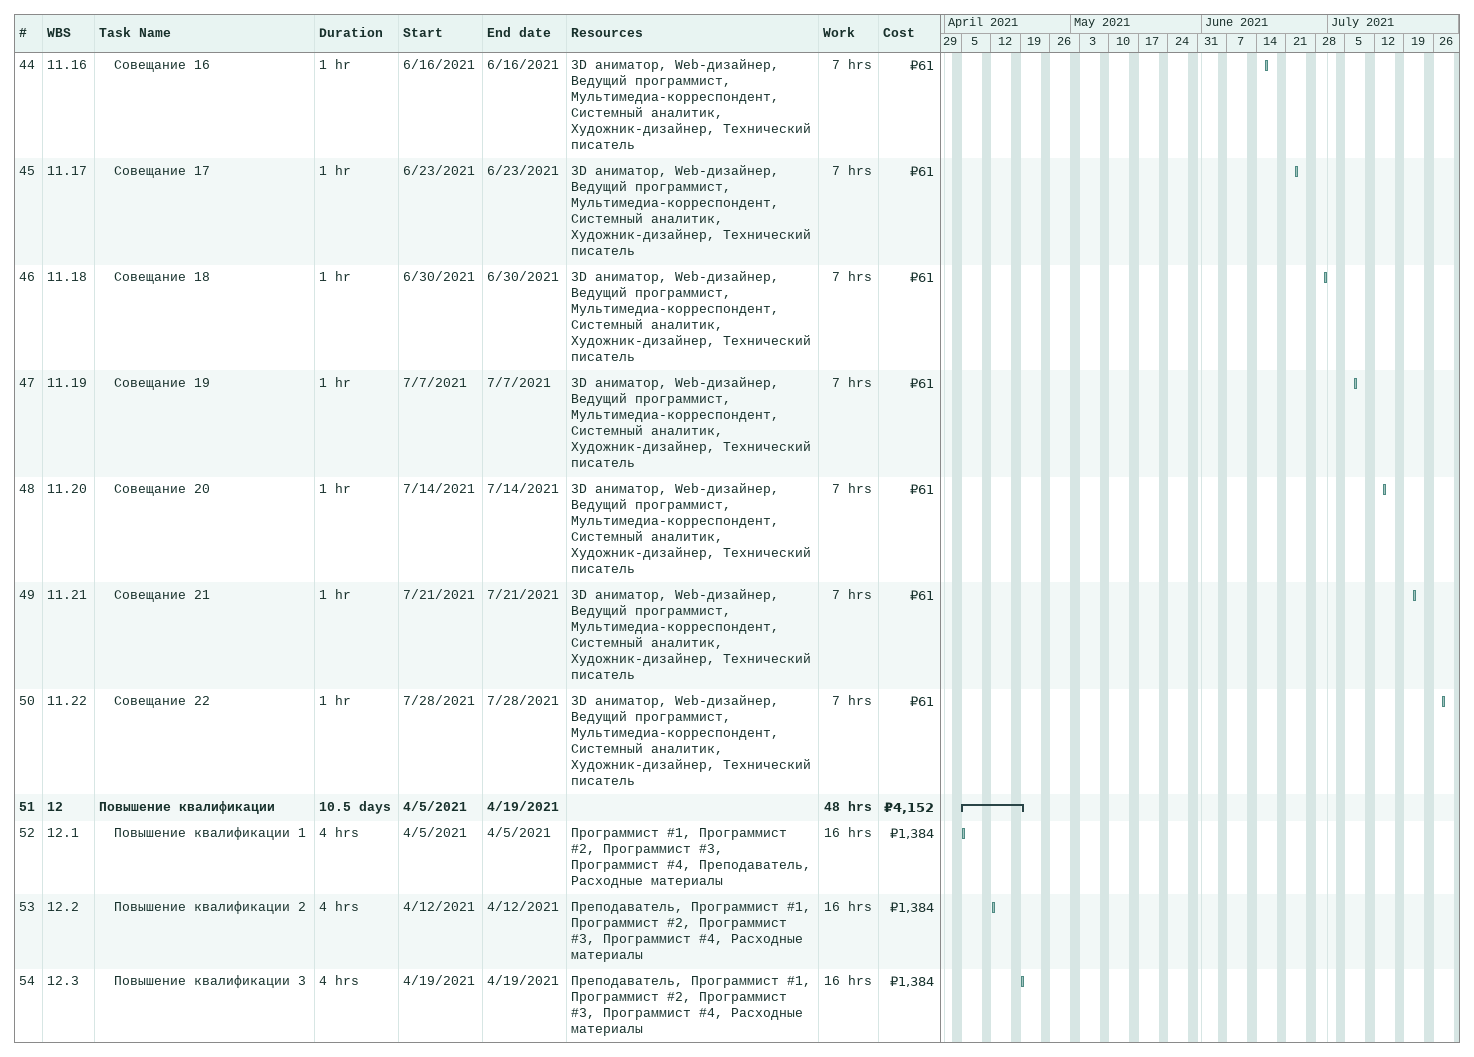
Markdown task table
| ID | WBS | Task | Duration | Start | Finish | Resources | Work (h) | Cost (₽) |
|---|---|---|---|---|---|---|---|---|
| 44 | 11.16 | Совещание 16 | 1h | 2021-06-16 | 2021-06-16 | 3D аниматор, Web-дизайнер, Ведущий программист, Мультимедиа-корреспондент, Системный аналитик, Художник-дизайнер, Технический писатель | 7 | 61 |
| 45 | 11.17 | Совещание 17 | 1h | 2021-06-23 | 2021-06-23 | 3D аниматор, Web-дизайнер, Ведущий программист, Мультимедиа-корреспондент, Системный аналитик, Художник-дизайнер, Технический писатель | 7 | 61 |
| 46 | 11.18 | Совещание 18 | 1h | 2021-06-30 | 2021-06-30 | 3D аниматор, Web-дизайнер, Ведущий программист, Мультимедиа-корреспондент, Системный аналитик, Художник-дизайнер, Технический писатель | 7 | 61 |
| 47 | 11.19 | Совещание 19 | 1h | 2021-07-07 | 2021-07-07 | 3D аниматор, Web-дизайнер, Ведущий программист, Мультимедиа-корреспондент, Системный аналитик, Художник-дизайнер, Технический писатель | 7 | 61 |
| 48 | 11.20 | Совещание 20 | 1h | 2021-07-14 | 2021-07-14 | 3D аниматор, Web-дизайнер, Ведущий программист, Мультимедиа-корреспондент, Системный аналитик, Художник-дизайнер, Технический писатель | 7 | 61 |
| 49 | 11.21 | Совещание 21 | 1h | 2021-07-21 | 2021-07-21 | 3D аниматор, Web-дизайнер, Ведущий программист, Мультимедиа-корреспондент, Системный аналитик, Художник-дизайнер, Технический писатель | 7 | 61 |
| 50 | 11.22 | Совещание 22 | 1h | 2021-07-28 | 2021-07-28 | 3D аниматор, Web-дизайнер, Ведущий программист, Мультимедиа-корреспондент, Системный аналитик, Художник-дизайнер, Технический писатель | 7 | 61 |
| 51 | 12 | **Повышение квалификации** | 10.5d | 2021-04-05 | 2021-04-19 |  | 48 | 4152 |
| 52 | 12.1 | Повышение квалификации 1 | 4h | 2021-04-05 | 2021-04-05 | Программист #1, Программист #2, Программист #3, Программист #4, Преподаватель, Расходные материалы | 16 | 1384 |
| 53 | 12.2 | Повышение квалификации 2 | 4h | 2021-04-12 | 2021-04-12 | Преподаватель, Программист #1, Программист #2, Программист #3, Программист #4, Расходные материалы | 16 | 1384 |
| 54 | 12.3 | Повышение квалификации 3 | 4h | 2021-04-19 | 2021-04-19 | Преподаватель, Программист #1, Программист #2, Программист #3, Программист #4, Расходные материалы | 16 | 1384 |
